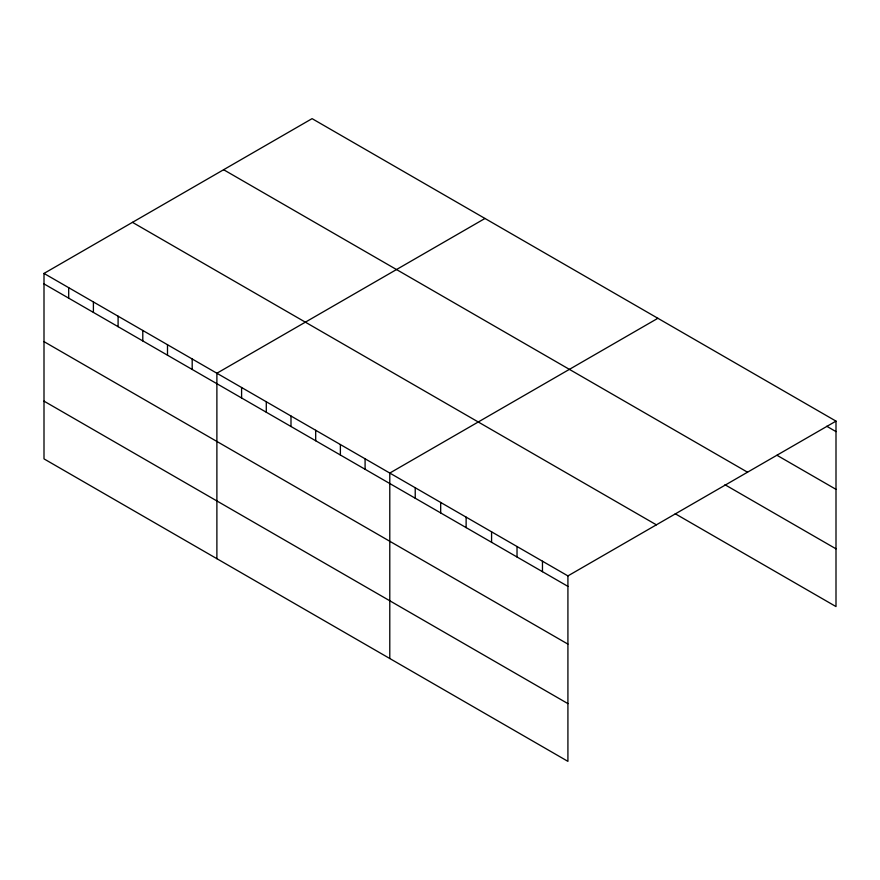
<?xml version="1.0" encoding="UTF-8"?>
<svg xmlns="http://www.w3.org/2000/svg" width="880" height="880" viewBox="0 0 880 880"><rect width="100%" height="100%" fill="white"/><g stroke="black" fill="none" stroke-linecap="round" stroke-linejoin="round"><path stroke-width="1.32" d="M44 273.427L567.919 575.905L567.919 761.354L44 458.876L44 273.427L312.081 118.646L836 421.124L836 606.573L675.224 513.744M484.979 218.471L216.887 373.241L216.887 558.69M657.866 318.285L389.785 473.066L389.785 658.504M567.919 575.905L836 421.124M826.749 426.261L836 431.607M777.007 455.29L836 489.346M223.619 169.719L747.527 472.208M724.955 484.726L836 548.834M132.473 222.343L656.381 524.832M44 283.899L567.919 586.377M44 341.638L567.919 644.116M44 401.137L567.919 703.615M542.465 561.209L542.465 571.692M517.022 546.524L517.022 556.996M491.579 531.828L491.579 542.3M466.125 517.132L466.125 527.615M440.682 502.447L440.682 512.919M415.228 487.751L415.228 498.234M365.09 458.799L365.09 469.282M340.384 444.543L340.384 455.015M315.689 430.287L315.689 440.759M290.994 416.02L290.994 426.503M266.288 401.764L266.288 412.236M241.593 387.508L241.593 397.98M192.192 358.985L192.192 369.457M167.497 344.729L167.497 355.201M142.791 330.462L142.791 340.934M118.096 316.206L118.096 326.678M93.401 301.939L93.401 312.422M68.695 287.683L68.695 298.155"/></g></svg>
